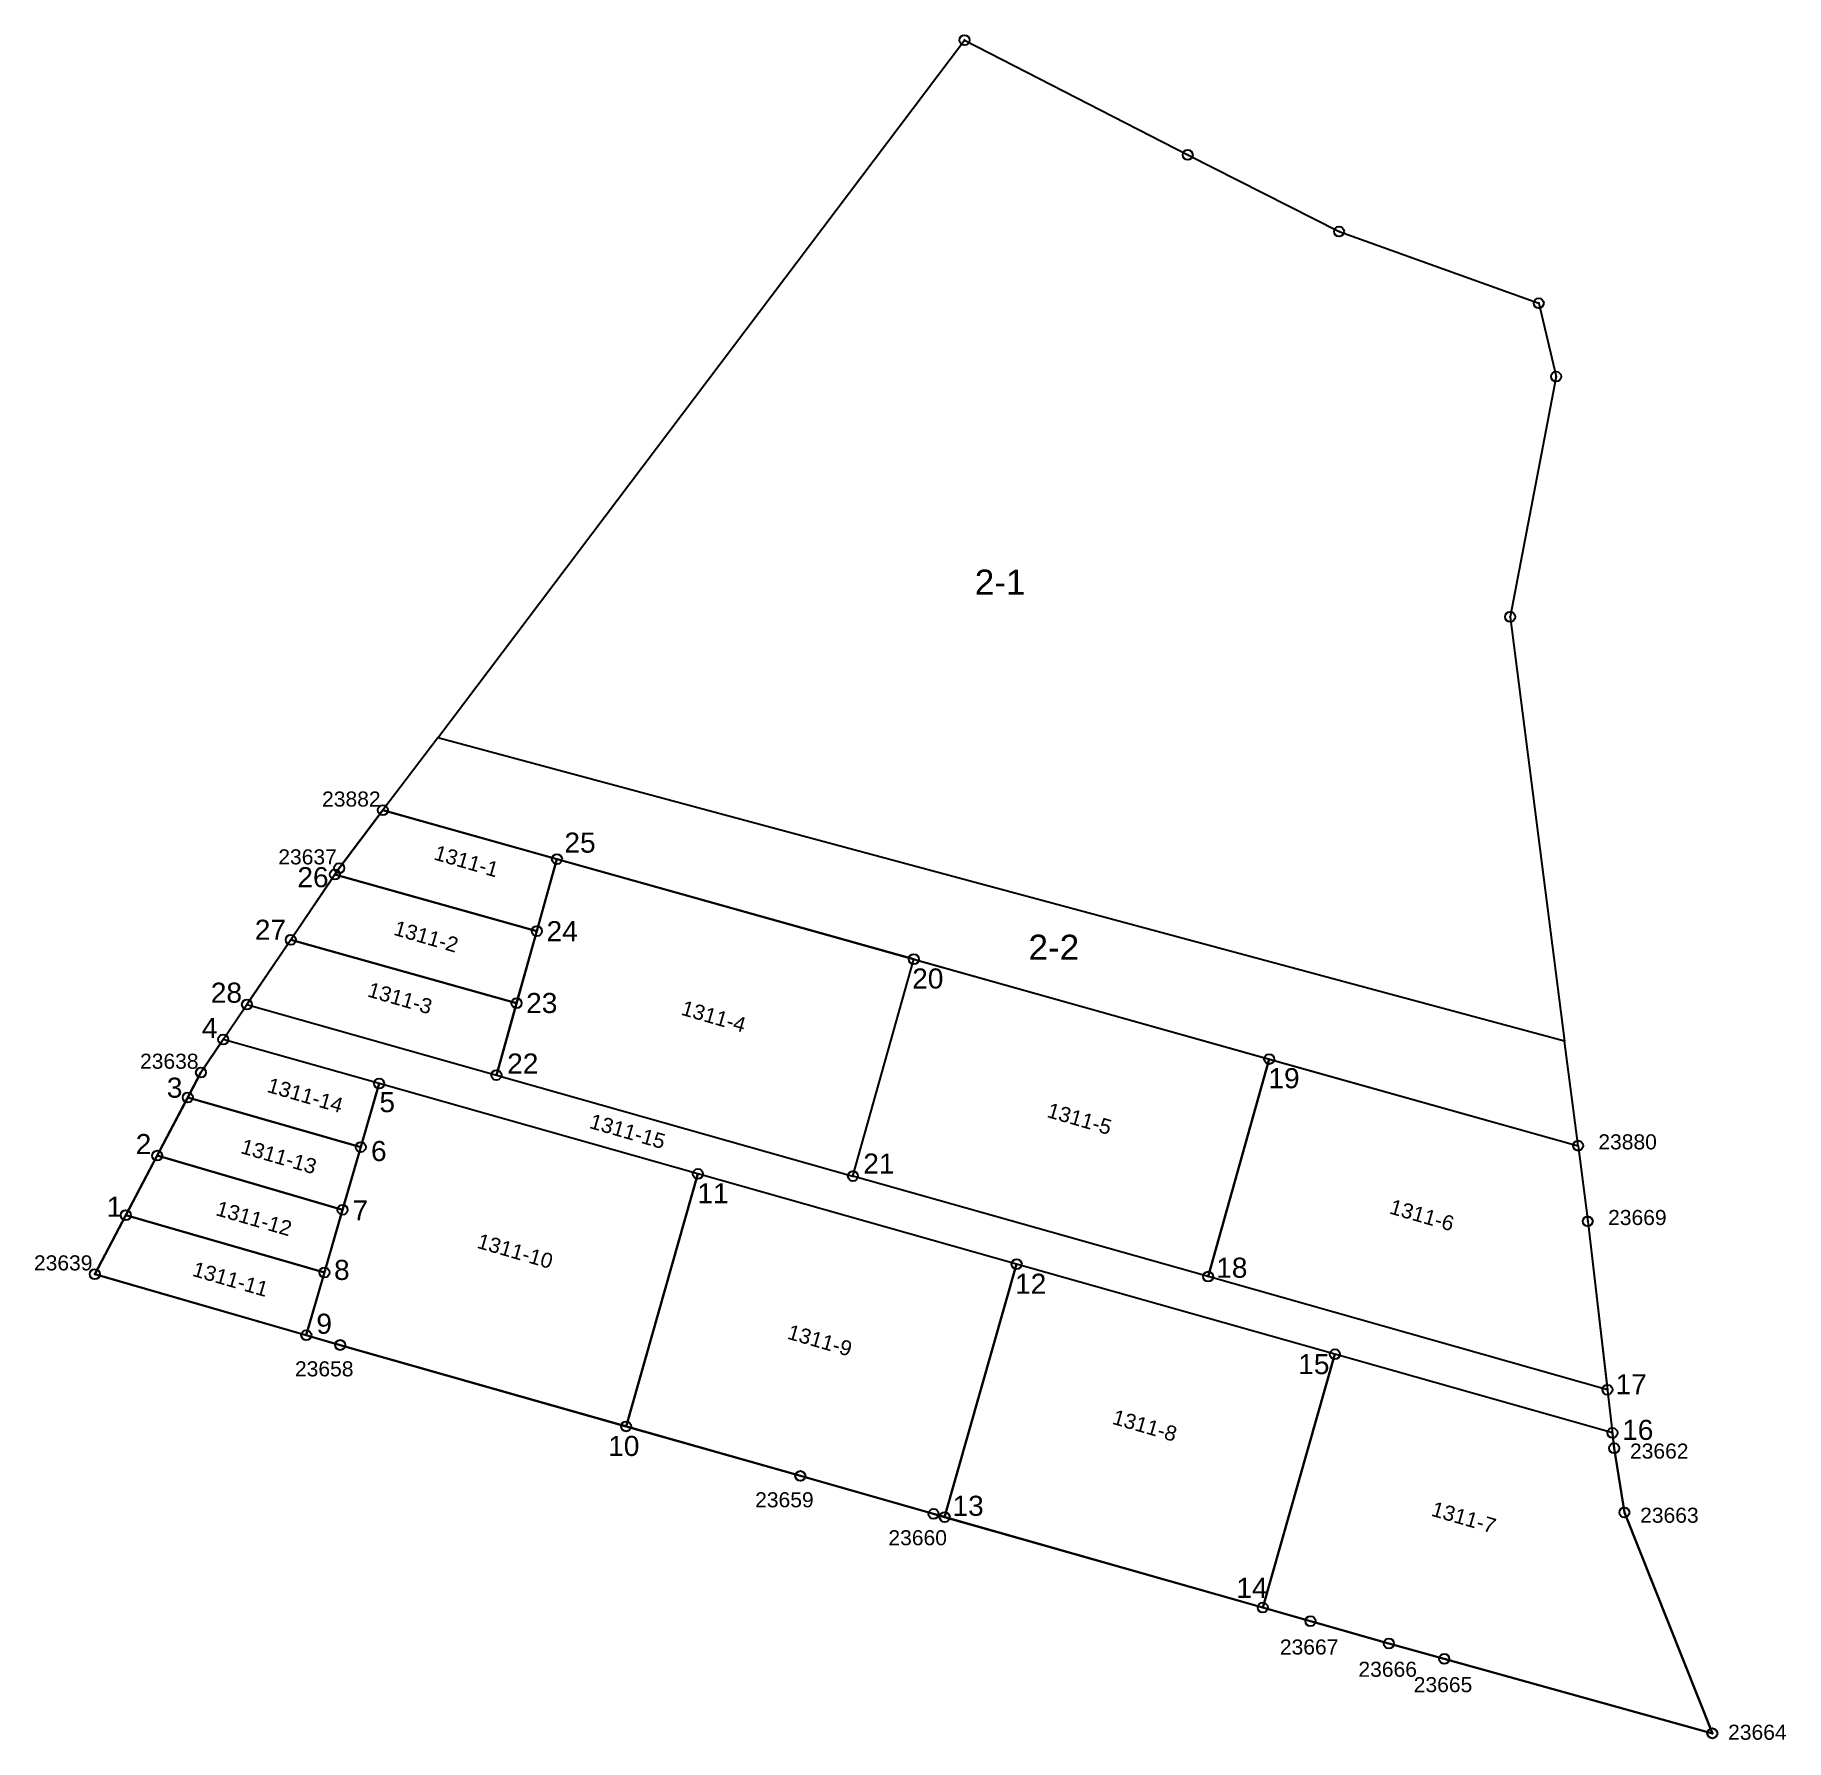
# Model space of a CAD drawing. Header units: feet. Extents: x 7511556 to 7512423, y 4691054 to 4691224.
# Drawn here: x 7511555.7 to 7511730, y 4691054.5 to 4691224.2 of the extents above.
import ezdxf

# ---------------------------------------------------------------- set-up
doc = ezdxf.new("R2010")
doc.units = ezdxf.units.FT
doc.header["$MEASUREMENT"] = 0
doc.header["$PDMODE"] = 32
doc.header["$PDSIZE"] = 1
doc.layers.get('0').update_dxf_attribs({"linetype": 'CONTINUOUS'})
for name, color, linetype in [('Gjendja faktike', 1, 'CONTINUOUS'), ('Ndarjet', 1, 'CONTINUOUS'), ('Nr e Pikave Gjeodezike te Parceles Baze', 7, 'CONTINUOUS'), ('Nr Parceles Baze', 7, 'CONTINUOUS'), ('Nr. Pikave te Ndarjes', 1, 'CONTINUOUS'), ('Parcela Baze', 7, 'CONTINUOUS'), ('Pikat', 7, 'CONTINUOUS'), ('Pikat e Ndarjes', 1, 'CONTINUOUS')]:
    doc.layers.add(name, color=color, linetype=linetype)
doc.styles.get("Standard").update_dxf_attribs({"font": 'arial.ttf'})

msp = doc.modelspace()

# ---------------------------------------------------------------- linework, layer by layer
at = {"linetype": 'Continuous'}
msp.add_line((7511602.47, 4691116.3), (7511602.47, 4691116.27), dxfattribs=at)
at = {"layer": 'Gjendja faktike', "linetype": 'Continuous'}
for p in [(7511607.66, 4691142.18), (7511585.55, 4691140.65), (7511581.15, 4691134.14), (7511605.65, 4691135.01), (7511643.19, 4691132.21), (7511576.79, 4691127.7), (7511603.64, 4691127.83), (7511574.43, 4691124.21), (7511678.58, 4691122.27), (7511601.63, 4691120.67), (7511570.89, 4691118.44), (7511589.95, 4691119.82), (7511588.12, 4691113.5), (7511621.69, 4691110.83), (7511637.13, 4691110.61), (7511564.73, 4691106.72), (7511586.31, 4691107.26), (7511584.5, 4691101.01), (7511653.43, 4691101.84), (7511672.5, 4691100.6), (7511582.7, 4691094.76), (7511685.12, 4691092.87), (7511712.25, 4691089.34), (7511614.54, 4691085.69), (7511712.75, 4691085.04), (7511646.26, 4691076.66), (7511677.93, 4691067.64)]:
    msp.add_point(p, dxfattribs=at)
at = {"layer": 'Ndarjet', "linetype": 'Continuous'}
for points in [[(7511607.66, 4691142.18), (7511590.33, 4691147.04), (7511585.98, 4691141.28), (7511585.55, 4691140.65), (7511605.65, 4691135.01)], [(7511605.65, 4691135.01), (7511585.55, 4691140.65), (7511581.15, 4691134.14), (7511603.64, 4691127.83)], [(7511603.64, 4691127.83), (7511581.15, 4691134.14), (7511576.79, 4691127.7), (7511601.63, 4691120.67)], [(7511589.95, 4691119.82), (7511574.43, 4691124.21), (7511572.21, 4691120.93), (7511570.89, 4691118.44), (7511588.12, 4691113.5)], [(7511588.12, 4691113.5), (7511570.89, 4691118.44), (7511567.85, 4691112.65), (7511586.31, 4691107.26)], [(7511586.31, 4691107.26), (7511567.85, 4691112.65), (7511564.73, 4691106.72), (7511584.5, 4691101.01)], [(7511584.5, 4691101.01), (7511564.73, 4691106.72), (7511561.64, 4691100.85), (7511582.69, 4691094.77)]]:
    msp.add_lwpolyline(points, close=True, dxfattribs=at)
for points in [[(7511637.13, 4691110.61), (7511643.19, 4691132.21), (7511607.66, 4691142.18), (7511601.63, 4691120.67), (7511637.13, 4691110.61)], [(7511672.5, 4691100.6), (7511637.13, 4691110.61), (7511643.19, 4691132.21), (7511678.58, 4691122.27), (7511672.5, 4691100.6)], [(7511712.25, 4691089.34), (7511672.5, 4691100.6), (7511678.58, 4691122.27), (7511709.33, 4691113.64), (7511710.29, 4691106.11), (7511712.25, 4691089.34)], [(7511621.69, 4691110.83), (7511589.95, 4691119.82), (7511582.69, 4691094.77), (7511586.07, 4691093.79), (7511614.54, 4691085.69), (7511621.69, 4691110.83), (7511589.95, 4691119.82)], [(7511645.16, 4691076.97), (7511646.26, 4691076.66), (7511653.43, 4691101.84), (7511621.69, 4691110.83), (7511614.54, 4691085.69), (7511631.89, 4691080.75), (7511645.16, 4691076.97)], [(7511685.12, 4691092.87), (7511653.43, 4691101.84), (7511646.26, 4691076.66), (7511677.93, 4691067.64), (7511685.12, 4691092.87)], [(7511722.7, 4691055.12), (7511713.94, 4691077.12), (7511712.93, 4691083.51), (7511712.75, 4691085.04), (7511685.12, 4691092.87), (7511677.93, 4691067.64), (7511682.68, 4691066.29), (7511682.68, 4691066.29), (7511690.5, 4691064.07), (7511696.01, 4691062.54), (7511722.7, 4691055.12)]]:
    msp.add_lwpolyline(points, dxfattribs=at)
at = {"layer": 'Parcela Baze'}
for points in [[(7511595.78, 4691154.27), (7511648.24, 4691223.74), (7511670.46, 4691212.31), (7511685.53, 4691204.67), (7511705.41, 4691197.53), (7511707.14, 4691190.23), (7511702.56, 4691166.3), (7511707.99, 4691124.04), (7511595.78, 4691154.27)], [(7511561.64, 4691100.85), (7511572.21, 4691120.93), (7511585.98, 4691141.28), (7511590.33, 4691147.04), (7511709.33, 4691113.64), (7511710.29, 4691106.11), (7511712.93, 4691083.51), (7511713.94, 4691077.12), (7511722.7, 4691055.12), (7511696.01, 4691062.54), (7511690.5, 4691064.07), (7511682.68, 4691066.29), (7511645.16, 4691076.97), (7511631.89, 4691080.75), (7511586.07, 4691093.79), (7511561.64, 4691100.85)]]:
    msp.add_lwpolyline(points, dxfattribs=at)
msp.add_lwpolyline([(7511595.78, 4691154.27), (7511590.33, 4691147.04), (7511709.33, 4691113.64), (7511707.99, 4691124.04)], close=True, dxfattribs=at)
at = {"layer": 'Pikat'}
for p in [(7511648.24, 4691223.74), (7511670.46, 4691212.31), (7511685.53, 4691204.67), (7511705.41, 4691197.53), (7511707.14, 4691190.23), (7511702.56, 4691166.3), (7511590.33, 4691147.04), (7511585.98, 4691141.28), (7511585.98, 4691141.28), (7511572.21, 4691120.93), (7511709.33, 4691113.64), (7511710.29, 4691106.11), (7511710.29, 4691106.11), (7511710.29, 4691106.11), (7511561.64, 4691100.85), (7511586.07, 4691093.79), (7511712.93, 4691083.51), (7511712.93, 4691083.51), (7511631.89, 4691080.75), (7511645.16, 4691076.97), (7511713.94, 4691077.12), (7511713.94, 4691077.12), (7511682.68, 4691066.29), (7511690.5, 4691064.07), (7511696.01, 4691062.54), (7511722.7, 4691055.12), (7511722.7, 4691055.12)]:
    msp.add_point(p, dxfattribs=at)
at = {"layer": 'Pikat e Ndarjes', "linetype": 'Continuous'}
msp.add_point((7511567.85, 4691112.65), dxfattribs=at)

# ---------------------------------------------------------------- texts
at = {"layer": 'Ndarjet', "linetype": 'Continuous', "char_height": 1.5, "attachment_point": 1, "rotation": 343.8742}
for s, insert in [('1311-1', (7511595.72, 4691143.6)), ('1311-2', (7511591.71, 4691136.1)), ('1311-3', (7511589.11, 4691129.96)), ('1311-4', (7511620.34, 4691128.14)), ('1311-14', (7511579.11, 4691120.45)), ('1311-5', (7511656.77, 4691117.95)), ('1311-15', (7511611.21, 4691116.86)), ('\\pt4.5;1311-13', (7511576.48, 4691114.36)), ('1311-12', (7511574.01, 4691108.18)), ('1311-6', (7511690.87, 4691108.35)), ('1311-10', (7511600.01, 4691104.93)), ('1311-11', (7511571.67, 4691102.14)), ('1311-9', (7511630.91, 4691095.88)), ('1311-8', (7511663.27, 4691087.4)), ('1311-7', (7511695.03, 4691078.25))]:
    msp.add_mtext_dynamic_manual_height_columns(s, width=5.5723, gutter_width=5, heights=[0], dxfattribs=dict(at, insert=insert))
at = {"layer": 'Nr e Pikave Gjeodezike te Parceles Baze'}
for s, p in [('23882', (7511584.27, 4691147.41)), ('23637', (7511579.91, 4691141.65)), ('23638', (7511566.14, 4691121.3)), ('23880', (7511711.35, 4691113.27)), ('23669', (7511712.32, 4691105.74)), ('23639', (7511555.58, 4691101.22)), ('23658', (7511581.57, 4691090.67)), ('23662', (7511714.5, 4691082.48)), ('23659', (7511627.39, 4691077.63)), ('23663', (7511715.51, 4691076.09)), ('23660', (7511640.66, 4691073.85)), ('23667', (7511679.64, 4691062.97)), ('23666', (7511687.46, 4691060.75)), ('23665', (7511692.97, 4691059.22)), ('23664', (7511724.27, 4691054.48))]:
    msp.add_text(s, height=1.5, dxfattribs=at).set_placement(p)
at = {"layer": 'Nr Parceles Baze'}
for s, p in [('2-1', (7511649.26, 4691168.51)), ('2-2', (7511654.61, 4691132.15))]:
    msp.add_text(s, height=2.5, dxfattribs=at).set_placement(p)
at = {"layer": 'Nr. Pikave te Ndarjes', "linetype": 'Continuous', "char_height": 2, "attachment_point": 1}
for s, width, insert in [('25', 2.4258, (7511608.4, 4691144.82)), ('26', 2.4258, (7511581.81, 4691141.38)), ('27', 2.4258, (7511577.57, 4691136.14)), ('24', 2.4258, (7511606.62, 4691136)), ('20', 2.4258, (7511643.03, 4691131.29)), ('28', 2.4258, (7511573.19, 4691129.88)), ('23', 2.4258, (7511604.59, 4691128.85)), ('4', 2.4258, (7511572.29, 4691126.36)), ('22', 2.4258, (7511602.7, 4691122.82)), ('3', 2.4258, (7511568.81, 4691120.42)), ('19', 2.4258, (7511678.5, 4691121.36)), ('5', 2.4258, (7511589.98, 4691118.98)), ('2', 2.4258, (7511565.71, 4691114.8)), ('6', 2.4258, (7511589.14, 4691114.11)), ('21', 2.4258, (7511638.16, 4691112.86)), ('1', 0.9157, (7511562.82, 4691108.56)), ('11', 2.4258, (7511621.64, 4691109.9)), ('7', 2.4258, (7511587.3, 4691108.19)), ('8', 2.4258, (7511585.46, 4691102.27)), ('18', 2.4258, (7511673.3, 4691102.49)), ('12', 2.4258, (7511653.27, 4691100.89)), ('9', 2.4258, (7511583.7, 4691096.91)), ('15', 2.4258, (7511681.47, 4691092.89)), ('17', 2.4258, (7511713.06, 4691090.88)), ('16', 2.4258, (7511713.72, 4691086.34)), ('10', 2.4258, (7511612.76, 4691084.74)), ('13', 2.4258, (7511647.04, 4691078.78)), ('14', 2.4258, (7511675.3, 4691070.61))]:
    msp.add_mtext_dynamic_manual_height_columns(s, width=width, gutter_width=5, heights=[0], dxfattribs=dict(at, insert=insert))

doc.saveas('drawing.dxf')
